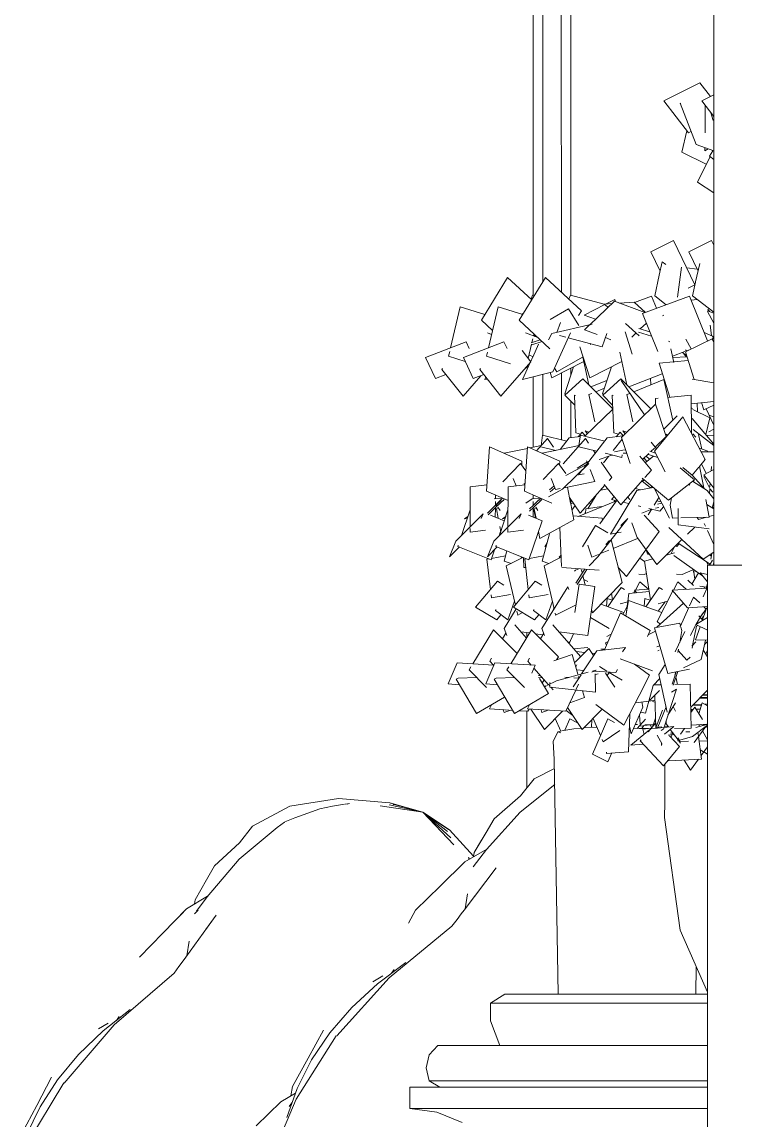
# Model space of a CAD drawing. Header units: inches. Extents: x 99 to 15695, y -7208 to 2559.
# Drawn here: x 14467.09 to 14481.29, y -3668.47 to -3646.61 of the extents above; entities that cross this region are included whole.
import ezdxf

# ---------------------------------------------------------------- set-up
doc = ezdxf.new("R2010")
doc.units = ezdxf.units.IN
doc.header["$LTSCALE"] = 96
doc.header["$MEASUREMENT"] = 0
doc.layers.add('Common', color=4, linetype='Continuous', lineweight=5)

msp = doc.modelspace()

# ---------------------------------------------------------------- linework, layer by layer
at = {"layer": 'Common'}
for p, q in [((14480.864, -3657.426), (14480.864, -3603.153)), ((14477.268, -3635.061), (14477.268, -3652.053)), ((14478.018, -3652.052), (14478.018, -3635.061)), ((14477.46, -3640.236), (14477.457, -3651.782)), ((14477.829, -3651.99), (14477.827, -3640.236)), ((14479.87, -3648.182), (14480.584, -3647.82)), ((14480.584, -3647.82), (14480.796, -3648.095)), ((14480.624, -3648.182), (14480.864, -3648.06)), ((14480.361, -3648.818), (14479.87, -3648.182)), ((14480.192, -3648.229), (14480.51, -3649.049)), ((14480.207, -3648.234), (14480.192, -3648.229)), ((14480.864, -3648.492), (14480.624, -3648.182)), ((14480.69, -3648.819), (14480.695, -3648.274)), ((14480.805, -3648.416), (14480.855, -3648.568)), ((14480.33, -3648.777), (14480.226, -3649.204)), ((14480.41, -3648.793), (14480.361, -3648.818)), ((14480.226, -3649.204), (14480.714, -3649.444)), ((14480.51, -3649.049), (14480.864, -3649.172)), ((14480.687, -3649.174), (14480.687, -3649.111)), ((14480.755, -3649.134), (14480.687, -3649.174)), ((14480.845, -3649.174), (14480.781, -3649.282)), ((14480.79, -3649.289), (14480.54, -3649.8)), ((14480.781, -3649.282), (14480.864, -3649.346)), ((14480.54, -3649.8), (14480.864, -3650.014)), ((14479.61, -3651.183), (14480.064, -3650.959)), ((14480.064, -3650.959), (14480.49, -3651.844)), ((14480.364, -3651.183), (14480.819, -3650.959)), ((14480.819, -3650.959), (14480.864, -3651.053)), ((14479.796, -3651.571), (14479.61, -3651.183)), ((14480.55, -3651.571), (14480.364, -3651.183)), ((14479.837, -3651.384), (14479.778, -3651.652)), ((14479.906, -3651.436), (14479.837, -3651.384)), ((14480.583, -3651.421), (14480.503, -3651.784)), ((14479.778, -3651.652), (14479.687, -3652.063)), ((14480.142, -3652.086), (14480.22, -3651.489)), ((14480.326, -3651.503), (14480.53, -3651.528)), ((14476.236, -3652.548), (14476.757, -3651.694)), ((14476.757, -3651.694), (14477.238, -3652.142)), ((14476.99, -3652.548), (14477.511, -3651.694)), ((14477.511, -3651.694), (14478.23, -3652.363)), ((14480.49, -3651.844), (14480.354, -3651.91)), ((14480.501, -3651.793), (14480.441, -3652.063)), ((14477.225, -3652.131), (14477.255, -3652.05)), ((14477.255, -3652.05), (14477.289, -3652.059)), ((14477.98, -3652.131), (14478.01, -3652.05)), ((14478.01, -3652.05), (14478.684, -3652.228)), ((14479.287, -3652.192), (14479.625, -3652.066)), ((14479.445, -3652.413), (14480.38, -3652.066)), ((14479.625, -3652.066), (14479.723, -3652.31)), ((14479.687, -3652.063), (14479.917, -3652.238)), ((14480.38, -3652.066), (14480.74, -3652.961)), ((14480.441, -3652.063), (14480.864, -3652.384)), ((14475.622, -3653.1), (14475.815, -3652.278)), ((14475.815, -3652.278), (14476.305, -3652.434)), ((14476.377, -3653.1), (14476.569, -3652.278)), ((14476.569, -3652.278), (14477.06, -3652.434)), ((14478.694, -3652.237), (14478.28, -3652.447)), ((14478.395, -3652.637), (14478.886, -3652.168)), ((14478.681, -3652.225), (14478.838, -3652.214)), ((14478.746, -3652.284), (14478.681, -3652.225)), ((14478.895, -3652.135), (14478.724, -3652.222)), ((14478.886, -3652.168), (14479.491, -3652.396)), ((14478.908, -3652.177), (14478.895, -3652.135)), ((14478.983, -3652.205), (14479.28, -3652.185)), ((14479.28, -3652.185), (14479.505, -3652.391)), ((14480.414, -3652.151), (14480.533, -3652.133)), ((14477.08, -3652.4), (14477.036, -3652.426)), ((14477.973, -3652.321), (14477.604, -3652.533)), ((14478.179, -3652.651), (14477.973, -3652.321)), ((14478.23, -3652.363), (14478.173, -3652.455)), ((14478.28, -3652.447), (14478.511, -3652.527)), ((14479.75, -3653.171), (14479.445, -3652.413)), ((14479.871, -3652.447), (14479.841, -3652.459)), ((14480.864, -3652.407), (14480.737, -3652.362)), ((14480.742, -3652.371), (14480.864, -3652.607)), ((14480.78, -3652.377), (14480.747, -3652.328)), ((14476.458, -3652.754), (14476.236, -3652.548)), ((14477.6, -3653.115), (14476.99, -3652.548)), ((14477.639, -3652.815), (14478.445, -3652.626)), ((14477.738, -3652.792), (14477.81, -3652.596)), ((14478.29, -3652.738), (14478.39, -3652.642)), ((14478.543, -3652.833), (14478.29, -3652.738)), ((14479.377, -3652.86), (14479.104, -3652.61)), ((14479.591, -3652.777), (14479.374, -3652.713)), ((14479.522, -3652.606), (14479.401, -3652.721)), ((14480.821, -3652.855), (14480.792, -3652.648)), ((14476.44, -3652.831), (14476.361, -3652.801)), ((14477.363, -3652.894), (14477.115, -3652.801)), ((14477.406, -3652.935), (14477.231, -3652.998)), ((14477.242, -3653.041), (14477.445, -3652.971)), ((14477.262, -3652.917), (14477.244, -3652.993)), ((14477.284, -3652.821), (14477.275, -3652.861)), ((14477.281, -3652.836), (14477.303, -3652.872)), ((14477.574, -3652.935), (14477.639, -3652.815)), ((14477.662, -3653.572), (14478.009, -3652.802)), ((14477.915, -3652.883), (14477.794, -3652.851)), ((14478.64, -3653.075), (14477.967, -3652.897)), ((14478.735, -3652.815), (14478.64, -3653.075)), ((14478.813, -3652.935), (14478.706, -3652.894)), ((14479.241, -3653.223), (14479.1, -3652.78)), ((14479.315, -3652.803), (14479.23, -3652.884)), ((14479.626, -3652.863), (14479.367, -3652.784)), ((14479.988, -3652.979), (14479.963, -3652.968)), ((14480.3, -3653.176), (14480.843, -3652.911)), ((14480.416, -3653.119), (14480.308, -3652.926)), ((14480.674, -3652.795), (14480.839, -3652.862)), ((14480.864, -3652.887), (14480.829, -3652.927)), ((14480.829, -3652.927), (14480.864, -3652.978)), ((14480.839, -3652.862), (14480.856, -3652.897)), ((14475.123, -3653.292), (14475.931, -3652.981)), ((14475.584, -3653.263), (14475.605, -3653.173)), ((14475.877, -3653.292), (14476.686, -3652.981)), ((14475.931, -3652.981), (14475.992, -3653.111)), ((14476.339, -3653.263), (14476.357, -3653.186)), ((14476.686, -3652.981), (14476.747, -3653.111)), ((14477.22, -3653.373), (14477.046, -3653.152)), ((14477.237, -3653.022), (14477.17, -3653.309)), ((14477.376, -3653.023), (14477.26, -3653.28)), ((14478.198, -3653.078), (14478.394, -3653.696)), ((14478.416, -3653.033), (14478.403, -3653.012)), ((14478.994, -3653.186), (14479.131, -3653.835)), ((14480.071, -3653.392), (14480.012, -3653.115)), ((14480.285, -3653.172), (14480.043, -3653.262)), ((14480.242, -3653.188), (14480.271, -3653.207)), ((14480.33, -3653.162), (14480.3, -3653.136)), ((14480.475, -3653.725), (14480.3, -3653.176)), ((14480.38, -3653.137), (14480.325, -3653.157)), ((14475.32, -3653.711), (14475.123, -3653.292)), ((14475.913, -3653.367), (14475.584, -3653.263)), ((14476.074, -3653.711), (14475.877, -3653.292)), ((14476.819, -3653.416), (14476.339, -3653.263)), ((14476.626, -3654.063), (14477.22, -3653.373)), ((14477.216, -3653.377), (14477.057, -3653.731)), ((14477.185, -3653.244), (14477.263, -3653.273)), ((14477.255, -3653.291), (14477.219, -3653.372)), ((14477.64, -3653.696), (14478.279, -3653.372)), ((14477.742, -3653.578), (14478.262, -3653.279)), ((14478.259, -3653.28), (14478.377, -3653.835)), ((14478.394, -3653.696), (14479.033, -3653.372)), ((14480.065, -3653.378), (14479.774, -3653.406)), ((14479.774, -3653.406), (14479.986, -3654.081)), ((14480.049, -3653.289), (14480.332, -3653.278)), ((14480.355, -3653.349), (14480.068, -3653.378)), ((14480.263, -3653.202), (14480.316, -3653.278)), ((14480.324, -3653.251), (14480.271, -3653.207)), ((14475.465, -3653.508), (14475.448, -3653.528)), ((14475.448, -3653.528), (14475.872, -3654.063)), ((14476.22, -3653.508), (14476.203, -3653.528)), ((14476.203, -3653.528), (14476.626, -3654.063)), ((14477.057, -3653.731), (14477.662, -3653.572)), ((14477.131, -3653.477), (14477.122, -3653.512)), ((14477.126, -3653.498), (14477.175, -3653.47)), ((14477.457, -3654.835), (14477.457, -3653.626)), ((14477.605, -3653.587), (14477.64, -3653.696)), ((14477.694, -3653.501), (14477.742, -3653.578)), ((14477.83, -3653.6), (14477.83, -3654.929)), ((14478.071, -3653.478), (14477.896, -3654.014)), ((14478.018, -3653.504), (14478.018, -3653.639)), ((14478.825, -3653.478), (14478.651, -3654.014)), ((14479.171, -3653.875), (14479.839, -3653.612)), ((14475.53, -3653.631), (14475.32, -3653.711)), ((14475.872, -3654.063), (14476.224, -3653.654)), ((14476.284, -3653.631), (14476.074, -3653.711)), ((14476.324, -3653.682), (14476.302, -3653.731)), ((14476.302, -3653.731), (14476.353, -3653.718)), ((14477.268, -3653.676), (14477.268, -3655.075)), ((14477.898, -3654.039), (14478.256, -3653.715)), ((14478.256, -3653.715), (14478.853, -3654.311)), ((14478.417, -3653.875), (14478.737, -3653.749)), ((14478.653, -3654.039), (14479.011, -3653.715)), ((14479.011, -3653.715), (14479.61, -3654.313)), ((14479.486, -3654.434), (14479.02, -3653.75)), ((14479.269, -3653.973), (14479.869, -3653.727)), ((14479.608, -3653.834), (14479.605, -3653.704)), ((14479.869, -3653.727), (14480.047, -3654.54)), ((14480.864, -3653.797), (14480.434, -3653.718)), ((14477.896, -3654.014), (14477.918, -3654.021)), ((14478.096, -3654.236), (14477.898, -3654.039)), ((14478.109, -3654.046), (14478.089, -3654.04)), ((14478.089, -3654.04), (14478.117, -3654.791)), ((14478.376, -3654.029), (14478.439, -3654.004)), ((14478.494, -3654.568), (14478.376, -3654.029)), ((14478.515, -3653.973), (14478.687, -3653.902)), ((14478.651, -3654.014), (14478.672, -3654.021)), ((14478.85, -3654.236), (14478.653, -3654.039)), ((14478.843, -3654.04), (14478.871, -3654.791)), ((14478.863, -3654.046), (14478.843, -3654.04)), ((14479.131, -3654.029), (14479.193, -3654.004)), ((14479.249, -3654.568), (14479.131, -3654.029)), ((14479.947, -3654.084), (14480.411, -3654.043)), ((14480.411, -3654.043), (14480.418, -3654.788)), ((14478.018, -3654.159), (14478.018, -3654.888)), ((14479.027, -3654.88), (14479.705, -3654.221)), ((14479.703, -3654.106), (14479.755, -3654.101)), ((14479.704, -3654.222), (14479.703, -3654.106)), ((14479.705, -3654.221), (14479.919, -3654.862)), ((14480.413, -3654.21), (14480.864, -3654.165)), ((14480.533, -3654.198), (14480.537, -3654.37)), ((14480.668, -3654.335), (14480.622, -3654.189)), ((14480.864, -3654.239), (14480.668, -3654.335)), ((14478.297, -3654.857), (14478.853, -3654.316)), ((14479.683, -3655.154), (14480.251, -3654.468)), ((14479.87, -3654.714), (14480.137, -3654.451)), ((14480.251, -3654.468), (14480.695, -3655.32)), ((14480.414, -3654.295), (14480.441, -3654.306)), ((14480.434, -3654.502), (14480.864, -3655.015)), ((14480.788, -3654.491), (14480.448, -3654.327)), ((14480.704, -3654.824), (14480.788, -3654.491)), ((14480.71, -3654.315), (14480.864, -3654.636)), ((14480.768, -3654.435), (14480.864, -3654.473)), ((14480.864, -3654.72), (14480.765, -3654.769)), ((14477.555, -3654.905), (14477.337, -3655.148)), ((14477.425, -3655.05), (14477.453, -3654.834)), ((14477.453, -3654.834), (14477.937, -3654.955)), ((14477.671, -3655.078), (14477.555, -3654.905)), ((14477.808, -3655.12), (14477.987, -3654.892)), ((14478.309, -3654.905), (14477.862, -3655.406)), ((14477.987, -3654.892), (14478.203, -3654.864)), ((14478.117, -3654.791), (14478.21, -3654.817)), ((14478.244, -3654.778), (14478.163, -3654.87)), ((14478.193, -3654.947), (14478.207, -3654.834)), ((14478.207, -3654.834), (14478.692, -3654.955)), ((14478.304, -3654.85), (14478.244, -3654.778)), ((14478.282, -3655.479), (14478.742, -3654.892)), ((14478.377, -3654.778), (14478.301, -3654.747)), ((14478.301, -3654.747), (14478.347, -3654.808)), ((14478.369, -3654.993), (14478.309, -3654.905)), ((14478.742, -3654.892), (14479.056, -3654.852)), ((14479.038, -3654.913), (14478.86, -3655.142)), ((14478.871, -3654.791), (14478.964, -3654.817)), ((14478.999, -3654.778), (14478.917, -3654.87)), ((14479.058, -3654.85), (14478.999, -3654.778)), ((14479.201, -3655.402), (14479.027, -3654.88)), ((14479.132, -3654.778), (14479.055, -3654.747)), ((14479.055, -3654.747), (14479.102, -3654.808)), ((14479.919, -3654.862), (14479.697, -3655.077)), ((14479.914, -3654.817), (14479.941, -3654.843)), ((14480.449, -3654.808), (14480.507, -3654.875)), ((14480.453, -3654.724), (14480.864, -3655.042)), ((14480.627, -3655.112), (14480.559, -3654.821)), ((14480.711, -3654.833), (14480.864, -3654.845)), ((14476.339, -3655.948), (14476.399, -3655.066)), ((14476.399, -3655.066), (14477.045, -3655.355)), ((14476.692, -3655.197), (14477.152, -3655.1)), ((14477.093, -3655.948), (14477.154, -3655.066)), ((14477.154, -3655.066), (14477.799, -3655.355)), ((14477.205, -3655.089), (14477.426, -3655.042)), ((14477.716, -3655.14), (14477.423, -3655.066)), ((14477.446, -3655.197), (14478.181, -3655.042)), ((14478.535, -3655.156), (14478.178, -3655.066)), ((14478.18, -3655.05), (14478.192, -3654.956)), ((14478.505, -3655.195), (14478.467, -3655.139)), ((14479.054, -3655.133), (14478.886, -3655.166)), ((14479.111, -3655.13), (14479.054, -3655.133)), ((14479.704, -3655.195), (14479.589, -3655.157)), ((14479.681, -3655.093), (14479.609, -3655.163)), ((14479.721, -3655.108), (14479.618, -3654.974)), ((14479.899, -3655.568), (14479.683, -3655.154)), ((14480.747, -3655.156), (14480.577, -3655.094)), ((14477.045, -3655.355), (14477.039, -3655.433)), ((14477.799, -3655.355), (14477.794, -3655.433)), ((14478.349, -3655.369), (14478.142, -3655.493)), ((14478.331, -3655.345), (14478.343, -3655.373)), ((14478.379, -3655.355), (14478.349, -3655.369)), ((14478.584, -3655.321), (14478.816, -3655.244)), ((14478.833, -3655.681), (14478.624, -3655.371)), ((14478.767, -3655.26), (14478.668, -3655.388)), ((14479.036, -3655.281), (14478.698, -3655.197)), ((14478.816, -3655.244), (14478.856, -3655.236)), ((14479.043, -3655.225), (14479.036, -3655.281)), ((14479.132, -3655.194), (14479.06, -3655.197)), ((14479.621, -3655.531), (14479.389, -3655.251)), ((14479.571, -3655.2), (14479.447, -3655.321)), ((14479.477, -3655.292), (14479.53, -3655.361)), ((14479.666, -3655.253), (14479.503, -3655.382)), ((14479.516, -3655.253), (14479.585, -3655.317)), ((14479.55, -3655.221), (14479.584, -3655.226)), ((14479.75, -3655.281), (14479.584, -3655.226)), ((14480.695, -3655.32), (14480.581, -3655.459)), ((14480.617, -3655.171), (14480.864, -3655.168)), ((14477.015, -3655.399), (14476.665, -3655.768)), ((14477.121, -3655.546), (14477.015, -3655.399)), ((14477.769, -3655.399), (14477.467, -3655.719)), ((14477.916, -3655.602), (14477.769, -3655.399)), ((14477.854, -3655.913), (14478.375, -3655.397)), ((14478.327, -3655.422), (14477.918, -3655.638)), ((14478.17, -3655.623), (14478.25, -3655.52)), ((14478.401, -3655.519), (14478.497, -3655.756)), ((14479.49, -3655.68), (14479.621, -3655.531)), ((14480.478, -3655.725), (14480.193, -3655.487)), ((14480.432, -3655.631), (14480.247, -3655.481)), ((14480.568, -3655.474), (14480.435, -3655.634)), ((14480.663, -3655.888), (14480.579, -3655.452)), ((14480.621, -3655.41), (14480.715, -3655.597)), ((14480.663, -3655.623), (14480.864, -3655.522)), ((14480.811, -3655.549), (14480.817, -3655.461)), ((14476.929, -3655.844), (14476.871, -3655.7)), ((14477.103, -3655.799), (14477.081, -3655.812)), ((14477.715, -3655.921), (14477.626, -3655.7)), ((14478.497, -3655.756), (14477.882, -3655.885)), ((14478.28, -3655.609), (14478.17, -3655.623)), ((14478.784, -3655.736), (14478.833, -3655.681)), ((14479.013, -3656.22), (14479.45, -3655.725)), ((14479.432, -3655.745), (14479.607, -3655.886)), ((14479.441, -3655.694), (14479.962, -3656.13)), ((14479.458, -3655.747), (14479.475, -3655.722)), ((14479.962, -3656.13), (14480.478, -3655.725)), ((14480.384, -3655.829), (14480.368, -3655.811)), ((14480.678, -3655.905), (14480.432, -3655.631)), ((14480.441, -3655.754), (14480.731, -3655.938)), ((14480.45, -3655.746), (14480.478, -3655.778)), ((14480.864, -3655.889), (14480.663, -3655.623)), ((14480.792, -3655.913), (14480.668, -3655.658)), ((14480.788, -3655.863), (14480.793, -3655.795)), ((14476.011, -3656.665), (14476.013, -3655.864)), ((14476.013, -3655.864), (14476.347, -3655.823)), ((14476.767, -3656.14), (14476.339, -3655.948)), ((14476.515, -3656.027), (14476.515, -3656.105)), ((14476.766, -3656.665), (14476.768, -3655.864)), ((14476.768, -3655.864), (14477.102, -3655.823)), ((14477.64, -3656.193), (14477.093, -3655.948)), ((14477.27, -3656.027), (14477.27, -3656.105)), ((14477.574, -3656.061), (14477.854, -3655.913)), ((14477.684, -3655.845), (14477.59, -3655.926)), ((14477.609, -3655.965), (14477.701, -3655.887)), ((14477.807, -3655.901), (14477.715, -3655.921)), ((14478.014, -3656.19), (14477.954, -3655.874)), ((14478.203, -3656.386), (14478.695, -3655.835)), ((14478.358, -3656.3), (14478.521, -3656.03)), ((14478.609, -3655.931), (14478.752, -3655.904)), ((14478.621, -3655.917), (14478.648, -3655.924)), ((14478.681, -3655.818), (14479.013, -3656.22)), ((14478.808, -3656.806), (14479.332, -3655.937)), ((14479.297, -3655.898), (14479.403, -3655.924)), ((14479.332, -3655.937), (14479.658, -3655.876)), ((14479.624, -3655.848), (14479.616, -3655.884)), ((14479.98, -3656.491), (14479.683, -3655.906)), ((14480.141, -3655.989), (14480.127, -3656.006)), ((14480.731, -3655.938), (14480.864, -3656.101)), ((14480.778, -3655.995), (14480.784, -3655.911)), ((14480.848, -3655.972), (14480.792, -3655.913)), ((14476.51, -3656.237), (14476.356, -3656.391)), ((14476.651, -3656.1), (14476.493, -3656.106)), ((14476.659, -3656.092), (14476.51, -3656.237)), ((14476.63, -3656.133), (14476.515, -3656.245)), ((14476.515, -3656.159), (14476.515, -3656.232)), ((14476.527, -3656.269), (14476.688, -3656.116)), ((14476.654, -3656.148), (14476.674, -3656.138)), ((14477.248, -3656.106), (14477.124, -3656.188)), ((14477.265, -3656.237), (14477.196, -3656.305)), ((14477.429, -3656.099), (14477.248, -3656.106)), ((14477.265, -3656.237), (14477.381, -3656.123)), ((14477.269, -3656.159), (14477.269, -3656.232)), ((14477.282, -3656.269), (14477.442, -3656.116)), ((14477.384, -3656.133), (14477.409, -3656.11)), ((14477.992, -3656.074), (14478.203, -3656.386)), ((14478.017, -3656.204), (14478.066, -3656.184)), ((14478.076, -3656.52), (14478.017, -3656.205)), ((14478.018, -3656.204), (14478.018, -3656.113)), ((14478.103, -3656.239), (14478.04, -3656.327)), ((14478.166, -3656.453), (14478.925, -3656.141)), ((14478.418, -3656.2), (14478.378, -3656.191)), ((14478.458, -3656.135), (14478.442, -3656.118)), ((14478.928, -3656.142), (14478.595, -3656.602)), ((14478.953, -3656.148), (14478.827, -3656.117)), ((14478.834, -3656.109), (14478.88, -3656.059)), ((14478.883, -3656.158), (14478.899, -3656.135)), ((14479.173, -3656.2), (14479.055, -3656.172)), ((14479.194, -3656.115), (14479.149, -3656.066)), ((14479.409, -3656.257), (14479.356, -3656.245)), ((14479.769, -3656.074), (14479.676, -3656.227)), ((14479.725, -3656.146), (14479.814, -3656.164)), ((14479.744, -3656.209), (14479.828, -3656.192)), ((14480.022, -3656.083), (14479.995, -3656.23)), ((14479.995, -3656.23), (14480.044, -3656.486)), ((14480.775, -3656.47), (14480.707, -3656.115)), ((14480.864, -3656.303), (14480.726, -3656.215)), ((14480.864, -3656.154), (14480.837, -3656.269)), ((14475.73, -3656.948), (14476.273, -3656.402)), ((14476.012, -3656.325), (14475.842, -3656.835)), ((14475.968, -3656.457), (14475.903, -3656.5)), ((14476.273, -3656.402), (14476.234, -3656.498)), ((14476.371, -3656.42), (14476.527, -3656.269)), ((14476.687, -3656.54), (14476.418, -3656.43)), ((14476.484, -3656.948), (14477.028, -3656.402)), ((14476.515, -3656.281), (14476.514, -3656.469)), ((14476.514, -3656.319), (14476.571, -3656.282)), ((14476.536, -3656.305), (14476.571, -3656.492)), ((14476.564, -3656.271), (14476.608, -3656.333)), ((14476.766, -3656.326), (14476.596, -3656.835)), ((14476.723, -3656.457), (14476.657, -3656.5)), ((14477.028, -3656.402), (14476.989, -3656.498)), ((14477.444, -3656.541), (14477.173, -3656.43)), ((14477.197, -3656.35), (14477.282, -3656.269)), ((14477.269, -3656.281), (14477.269, -3656.469)), ((14477.269, -3656.319), (14477.326, -3656.282)), ((14477.316, -3656.488), (14477.282, -3656.311)), ((14477.29, -3656.305), (14477.325, -3656.492)), ((14477.318, -3656.271), (14477.363, -3656.333)), ((14478.062, -3656.445), (14478.643, -3656.49)), ((14478.299, -3656.398), (14478.312, -3656.378)), ((14478.31, -3656.394), (14478.319, -3656.306)), ((14478.319, -3656.306), (14478.637, -3656.259)), ((14479.433, -3656.389), (14479.632, -3656.311)), ((14479.779, -3656.751), (14479.48, -3656.426)), ((14479.624, -3656.314), (14479.558, -3656.423)), ((14479.787, -3656.348), (14479.572, -3656.296)), ((14479.771, -3656.277), (14479.704, -3656.29)), ((14479.864, -3656.262), (14479.787, -3656.348)), ((14480.154, -3656.297), (14480.156, -3656.62)), ((14480.21, -3656.482), (14480.775, -3656.47)), ((14480.56, -3656.516), (14480.721, -3656.471)), ((14480.864, -3656.43), (14480.772, -3656.456)), ((14480.837, -3656.269), (14480.864, -3656.282)), ((14475.903, -3656.5), (14475.954, -3656.498)), ((14476.601, -3656.652), (14476.621, -3656.76)), ((14476.657, -3656.5), (14476.709, -3656.498)), ((14477.184, -3657.321), (14477.444, -3656.541)), ((14477.402, -3656.896), (14478.076, -3656.52)), ((14477.834, -3657.449), (14477.8, -3656.674)), ((14478.506, -3656.634), (14478.252, -3657.058)), ((14478.756, -3656.782), (14478.506, -3656.634)), ((14478.556, -3657.26), (14479.153, -3656.494)), ((14478.643, -3656.49), (14478.645, -3656.533)), ((14479.153, -3656.494), (14479.015, -3656.637)), ((14479.233, -3656.58), (14479.346, -3656.892)), ((14479.968, -3656.675), (14480.654, -3657.306)), ((14480.044, -3656.486), (14480.155, -3656.483)), ((14480.156, -3656.62), (14480.769, -3656.704)), ((14480.342, -3656.807), (14480.486, -3656.665)), ((14480.56, -3656.516), (14480.53, -3656.475)), ((14480.673, -3656.595), (14480.698, -3656.649)), ((14476.011, -3656.765), (14476.011, -3656.694)), ((14476.319, -3656.727), (14476.011, -3656.765)), ((14476.589, -3656.842), (14476.62, -3656.751)), ((14476.766, -3656.765), (14476.766, -3656.694)), ((14477.073, -3656.727), (14476.766, -3656.765)), ((14477.374, -3656.751), (14477.402, -3656.896)), ((14477.444, -3657.348), (14477.594, -3656.799)), ((14478.908, -3656.787), (14478.808, -3656.806)), ((14479.346, -3656.892), (14478.863, -3657.09)), ((14479.022, -3656.766), (14478.927, -3656.784)), ((14479.342, -3656.883), (14479.728, -3657.411)), ((14479.527, -3657.1), (14479.779, -3656.751)), ((14480.736, -3656.733), (14480.864, -3657.013)), ((14475.602, -3657.258), (14475.73, -3656.948)), ((14475.798, -3657.061), (14475.602, -3657.258)), ((14475.777, -3657.028), (14475.77, -3657.05)), ((14475.77, -3657.05), (14476.43, -3657.321)), ((14476.357, -3657.258), (14476.484, -3656.948)), ((14476.553, -3657.061), (14476.357, -3657.258)), ((14476.43, -3657.321), (14476.498, -3657.116)), ((14476.532, -3657.028), (14476.525, -3657.05)), ((14476.525, -3657.05), (14477.184, -3657.321)), ((14477.545, -3656.979), (14477.498, -3657.058)), ((14478.439, -3657.264), (14478.354, -3657.027)), ((14478.774, -3657.126), (14478.606, -3657.195)), ((14478.787, -3656.934), (14478.712, -3657.01)), ((14479.041, -3657.769), (14478.82, -3656.922)), ((14479.129, -3657.651), (14479.514, -3657.118)), ((14479.517, -3657.123), (14479.553, -3657.211)), ((14479.728, -3657.411), (14480.231, -3656.916)), ((14480.014, -3657.193), (14480.075, -3657.07)), ((14480.128, -3657.056), (14480.111, -3657.034)), ((14480.173, -3656.999), (14480.128, -3657.056)), ((14480.158, -3656.988), (14480.793, -3657.405)), ((14476.345, -3657.308), (14476.382, -3657.301)), ((14476.416, -3657.911), (14476.345, -3657.308)), ((14476.44, -3657.291), (14476.719, -3657.241)), ((14476.69, -3657.348), (14476.746, -3657.141)), ((14476.73, -3657.436), (14477.062, -3657.271)), ((14477.045, -3657.279), (14477.028, -3657.262)), ((14477.08, -3657.469), (14477.072, -3657.284)), ((14477.099, -3657.308), (14477.136, -3657.301)), ((14477.171, -3657.911), (14477.099, -3657.308)), ((14477.194, -3657.291), (14477.473, -3657.241)), ((14477.485, -3657.436), (14477.811, -3657.274)), ((14477.782, -3657.262), (14477.824, -3657.225)), ((14477.8, -3657.279), (14477.782, -3657.262)), ((14478.38, -3657.44), (14478.556, -3657.26)), ((14478.571, -3657.21), (14478.439, -3657.264)), ((14479.485, -3657.353), (14479.392, -3657.287)), ((14479.484, -3657.346), (14479.648, -3657.301)), ((14479.553, -3657.211), (14479.573, -3657.199)), ((14479.916, -3657.227), (14480.081, -3657.181)), ((14480.642, -3657.638), (14480.066, -3657.23)), ((14480.654, -3657.306), (14480.864, -3657.165)), ((14480.804, -3657.238), (14480.788, -3657.217)), ((14480.793, -3657.405), (14480.836, -3657.326)), ((14480.807, -3657.308), (14480.824, -3657.192)), ((14476.827, -3657.388), (14476.69, -3657.348)), ((14476.914, -3658.218), (14476.73, -3657.436)), ((14477.119, -3657.472), (14477.08, -3657.469)), ((14477.581, -3657.388), (14477.444, -3657.348)), ((14477.686, -3658.292), (14477.485, -3657.436)), ((14478.579, -3657.526), (14477.836, -3657.469)), ((14478.109, -3657.525), (14478.093, -3657.544)), ((14478.176, -3657.495), (14478.109, -3657.525)), ((14478.231, -3657.516), (14478.246, -3657.578)), ((14478.294, -3657.504), (14478.24, -3657.587)), ((14478.339, -3657.508), (14478.267, -3657.616)), ((14478.963, -3657.471), (14479.129, -3657.651)), ((14479.604, -3658.116), (14479.484, -3657.346)), ((14480.446, -3657.518), (14480.235, -3657.609)), ((14480.456, -3657.514), (14480.463, -3657.563)), ((14480.459, -3657.568), (14480.506, -3657.541)), ((14480.728, -3657.362), (14480.754, -3657.426)), ((14480.739, -3702.058), (14480.739, -3657.426)), ((14481.739, -3657.426), (14480.739, -3657.426)), ((14480.769, -3657.416), (14480.782, -3657.398)), ((14480.864, -3657.381), (14480.85, -3657.426)), ((14476.122, -3658.263), (14476.555, -3657.745)), ((14476.555, -3657.745), (14476.685, -3657.823)), ((14476.877, -3658.263), (14477.31, -3657.745)), ((14477.31, -3657.745), (14477.439, -3657.823)), ((14478.24, -3657.587), (14478.117, -3657.785)), ((14478.142, -3657.81), (14478.267, -3657.616)), ((14478.258, -3657.63), (14478.303, -3657.821)), ((14478.289, -3657.714), (14478.354, -3657.752)), ((14478.446, -3658.371), (14479.041, -3657.769)), ((14479.305, -3657.919), (14479.39, -3657.754)), ((14479.48, -3657.609), (14479.37, -3657.603)), ((14479.39, -3657.754), (14479.562, -3657.905)), ((14479.522, -3657.591), (14479.48, -3657.609)), ((14480.06, -3657.919), (14480.145, -3657.754)), ((14480.235, -3657.609), (14480.124, -3657.603)), ((14480.145, -3657.754), (14480.316, -3657.905)), ((14480.457, -3657.831), (14480.349, -3657.726)), ((14480.427, -3657.802), (14480.559, -3657.579)), ((14480.464, -3657.565), (14480.485, -3657.704)), ((14480.739, -3657.607), (14480.592, -3657.578)), ((14480.592, -3657.578), (14480.739, -3657.755)), ((14477.158, -3657.927), (14477.17, -3657.907)), ((14477.443, -3658.683), (14477.957, -3657.854)), ((14477.957, -3657.854), (14477.978, -3657.91)), ((14478.1, -3658.367), (14478.182, -3657.805)), ((14478.496, -3657.847), (14478.182, -3657.805)), ((14478.354, -3658.828), (14478.496, -3657.847)), ((14478.756, -3658.253), (14479.019, -3657.869)), ((14478.85, -3658.116), (14478.829, -3657.983)), ((14479.019, -3657.869), (14479.086, -3657.91)), ((14479.12, -3658.401), (14479.175, -3657.987)), ((14479.175, -3657.987), (14479.578, -3657.95)), ((14479.275, -3657.978), (14479.297, -3657.935)), ((14479.284, -3657.92), (14479.571, -3657.905)), ((14479.329, -3657.973), (14479.284, -3657.92)), ((14479.511, -3658.253), (14479.774, -3657.869)), ((14479.735, -3658.549), (14480.051, -3657.935)), ((14479.774, -3657.869), (14479.84, -3657.91)), ((14480.038, -3657.92), (14480.727, -3657.883)), ((14480.341, -3658.271), (14480.038, -3657.92)), ((14480.584, -3657.843), (14480.717, -3657.861)), ((14480.739, -3657.854), (14480.655, -3658.054)), ((14480.674, -3657.855), (14480.678, -3657.886)), ((14480.739, -3657.789), (14480.71, -3657.884)), ((14476.436, -3658.077), (14476.428, -3658.015)), ((14476.814, -3658.009), (14476.436, -3658.077)), ((14476.766, -3658.516), (14476.896, -3658.143)), ((14477.19, -3658.077), (14477.183, -3658.015)), ((14477.568, -3658.009), (14477.19, -3658.077)), ((14477.52, -3658.516), (14477.651, -3658.143)), ((14478.122, -3658.214), (14477.715, -3658.417)), ((14478.614, -3658.201), (14479.074, -3658.368)), ((14478.739, -3658.091), (14478.725, -3658.241)), ((14478.845, -3658.123), (14478.739, -3658.091)), ((14479.153, -3658.153), (14479.001, -3658.194)), ((14479.114, -3658.436), (14479.166, -3658.127)), ((14479.166, -3658.127), (14479.828, -3658.368)), ((14479.493, -3658.091), (14479.48, -3658.241)), ((14479.6, -3658.123), (14479.493, -3658.091)), ((14479.733, -3658.657), (14480.263, -3658.18)), ((14479.942, -3658.143), (14479.756, -3658.194)), ((14479.759, -3658.343), (14479.897, -3658.155)), ((14480.459, -3658.059), (14480.383, -3658.231)), ((14480.583, -3658.176), (14480.459, -3658.059)), ((14476.541, -3658.513), (14476.122, -3658.263)), ((14476.525, -3658.308), (14476.519, -3658.328)), ((14476.519, -3658.328), (14476.766, -3658.516)), ((14476.627, -3658.411), (14476.541, -3658.513)), ((14476.688, -3658.683), (14476.929, -3658.295)), ((14477.296, -3658.513), (14476.877, -3658.263)), ((14476.961, -3658.417), (14476.943, -3658.341)), ((14477.055, -3658.37), (14476.961, -3658.417)), ((14477.28, -3658.308), (14477.273, -3658.328)), ((14477.273, -3658.328), (14477.52, -3658.516)), ((14477.382, -3658.411), (14477.296, -3658.513)), ((14477.675, -3658.31), (14477.68, -3658.269)), ((14477.682, -3658.276), (14477.678, -3658.304)), ((14477.715, -3658.417), (14477.707, -3658.382)), ((14478.43, -3658.307), (14478.446, -3658.371)), ((14478.687, -3659.109), (14479.007, -3658.372)), ((14479.007, -3658.372), (14479.595, -3658.722)), ((14479.057, -3658.402), (14479.14, -3658.24)), ((14480.366, -3658.27), (14480.196, -3658.654)), ((14480.739, -3658.25), (14480.341, -3658.271)), ((14480.567, -3658.433), (14480.594, -3658.463)), ((14480.592, -3658.461), (14480.662, -3658.364)), ((14480.601, -3658.451), (14480.722, -3658.284)), ((14480.705, -3658.319), (14480.631, -3658.532)), ((14480.712, -3658.298), (14480.665, -3658.254)), ((14480.722, -3658.284), (14480.739, -3658.266)), ((14476.901, -3658.614), (14477.134, -3658.877)), ((14477.656, -3658.614), (14478.213, -3659.244)), ((14478.407, -3658.464), (14478.782, -3658.687)), ((14479.686, -3658.675), (14480.187, -3658.578)), ((14479.794, -3658.601), (14479.735, -3658.549)), ((14480.187, -3658.578), (14480.204, -3658.636)), ((14480.494, -3658.633), (14480.399, -3658.823)), ((14480.517, -3658.642), (14480.443, -3659.021)), ((14480.508, -3658.609), (14480.494, -3658.633)), ((14480.59, -3658.649), (14480.5, -3658.908)), ((14480.504, -3658.607), (14480.739, -3658.467)), ((14480.739, -3658.721), (14480.504, -3658.607)), ((14480.601, -3658.451), (14480.512, -3658.602)), ((14480.547, -3658.628), (14480.517, -3658.642)), ((14480.596, -3658.465), (14480.638, -3658.511)), ((14480.662, -3658.442), (14480.624, -3658.493)), ((14476.066, -3659.387), (14476.48, -3658.713)), ((14476.48, -3658.713), (14476.946, -3659.182)), ((14476.658, -3658.892), (14476.723, -3658.777)), ((14476.74, -3658.823), (14476.688, -3658.683)), ((14476.821, -3659.387), (14477.234, -3658.713)), ((14477.023, -3658.751), (14477.197, -3658.774)), ((14477.143, -3658.767), (14477.143, -3658.861)), ((14477.234, -3658.713), (14477.769, -3659.25)), ((14477.31, -3658.79), (14477.459, -3658.809)), ((14477.412, -3658.892), (14477.477, -3658.777)), ((14477.494, -3658.823), (14477.443, -3658.683)), ((14477.777, -3658.751), (14478.354, -3658.828)), ((14477.985, -3658.987), (14478.071, -3658.79)), ((14478.821, -3658.801), (14478.737, -3658.844)), ((14479.595, -3658.722), (14479.541, -3658.847)), ((14479.704, -3658.736), (14479.557, -3658.81)), ((14479.947, -3659.583), (14479.686, -3658.675)), ((14480.29, -3658.744), (14480.095, -3659.15)), ((14480.229, -3658.725), (14480.186, -3658.961)), ((14480.211, -3658.66), (14480.229, -3658.725)), ((14477.966, -3658.964), (14478.005, -3658.942)), ((14478.079, -3659.093), (14478.35, -3659.062)), ((14478.374, -3659.081), (14478.103, -3659.356)), ((14478.35, -3659.062), (14478.343, -3659.072)), ((14478.471, -3659.225), (14478.374, -3659.081)), ((14478.536, -3659.127), (14479.104, -3659.062)), ((14478.691, -3659.099), (14478.617, -3659.094)), ((14478.617, -3659.094), (14478.69, -3659.102)), ((14478.708, -3658.971), (14478.76, -3658.942)), ((14478.725, -3659.022), (14478.708, -3658.971)), ((14479.104, -3659.062), (14479.048, -3659.147)), ((14479.789, -3659.031), (14479.731, -3659.053)), ((14480.509, -3658.953), (14480.427, -3659.037)), ((14480.437, -3659.047), (14480.431, -3659.079)), ((14480.5, -3658.908), (14480.739, -3658.92)), ((14480.61, -3659.3), (14480.699, -3658.918)), ((14480.739, -3658.947), (14480.679, -3659.001)), ((14476.406, -3659.335), (14476.438, -3659.279)), ((14477.161, -3659.335), (14477.193, -3659.279)), ((14478.044, -3659.202), (14477.682, -3659.328)), ((14477.769, -3659.25), (14477.733, -3659.31)), ((14478.156, -3659.595), (14478.044, -3659.202)), ((14478.121, -3659.14), (14478.296, -3659.16)), ((14478.232, -3659.591), (14478.536, -3659.127)), ((14478.438, -3659.177), (14478.492, -3659.183)), ((14479.641, -3659.525), (14478.999, -3659.292)), ((14479.75, -3659.129), (14479.779, -3659.118)), ((14480.161, -3659.097), (14480.148, -3659.166)), ((14480.328, -3659.317), (14480.155, -3659.125)), ((14480.261, -3659.467), (14480.61, -3659.3)), ((14480.396, -3659.255), (14480.328, -3659.317)), ((14480.739, -3659.25), (14480.653, -3659.113)), ((14480.705, -3659.196), (14480.739, -3659.119)), ((14475.572, -3659.79), (14475.751, -3659.367)), ((14475.751, -3659.367), (14476.486, -3659.414)), ((14475.991, -3659.508), (14476.029, -3659.447)), ((14476.34, -3659.859), (14475.991, -3659.508)), ((14476.327, -3659.79), (14476.506, -3659.367)), ((14476.476, -3659.413), (14476.406, -3659.335)), ((14476.506, -3659.367), (14477.308, -3659.418)), ((14476.746, -3659.508), (14476.784, -3659.447)), ((14477.095, -3659.859), (14476.746, -3659.508)), ((14477.23, -3659.413), (14477.161, -3659.335)), ((14477.308, -3659.418), (14477.243, -3659.572)), ((14477.575, -3659.804), (14477.284, -3659.475)), ((14478.136, -3659.412), (14478.116, -3659.448)), ((14478.28, -3659.519), (14478.131, -3659.508)), ((14478.451, -3659.532), (14478.517, -3659.514)), ((14478.522, -3659.513), (14478.496, -3659.526)), ((14478.733, -3659.532), (14478.587, -3659.445)), ((14478.95, -3659.505), (14478.915, -3659.564)), ((14479.587, -3659.617), (14479.286, -3659.397)), ((14479.773, -3659.602), (14479.895, -3659.401)), ((14480.383, -3659.498), (14479.947, -3659.583)), ((14475.775, -3659.673), (14475.736, -3659.696)), ((14475.736, -3659.696), (14476.139, -3660.379)), ((14476.141, -3659.659), (14475.775, -3659.673)), ((14476.529, -3659.673), (14476.491, -3659.696)), ((14476.491, -3659.696), (14476.894, -3660.379)), ((14476.896, -3659.659), (14476.529, -3659.673)), ((14477.372, -3659.659), (14477.452, -3659.665)), ((14477.414, -3659.621), (14477.373, -3659.62)), ((14477.572, -3659.981), (14477.395, -3659.681)), ((14477.489, -3659.706), (14477.449, -3659.772)), ((14477.537, -3659.823), (14477.732, -3659.727)), ((14477.732, -3659.727), (14478.363, -3659.556)), ((14477.972, -3659.662), (14477.895, -3659.657)), ((14478.063, -3659.85), (14478.222, -3659.606)), ((14478.178, -3659.674), (14478.078, -3659.668)), ((14478.179, -3659.673), (14478.169, -3659.64)), ((14478.481, -3659.533), (14478.434, -3659.556)), ((14478.915, -3659.564), (14478.472, -3659.532)), ((14478.501, -3659.585), (14478.509, -3659.956)), ((14478.562, -3659.587), (14478.508, -3659.601)), ((14478.893, -3659.854), (14478.707, -3659.576)), ((14478.779, -3659.559), (14478.741, -3659.618)), ((14479.038, -3659.713), (14478.769, -3659.553)), ((14479.379, -3660.017), (14479.587, -3659.617)), ((14479.655, -3659.817), (14479.79, -3659.683)), ((14479.936, -3660.349), (14479.773, -3659.602)), ((14480.096, -3659.614), (14480.036, -3659.793)), ((14480.054, -3659.811), (14480.119, -3659.622)), ((14480.09, -3659.612), (14480.111, -3659.551)), ((14480.1, -3659.602), (14480.118, -3659.55)), ((14480.111, -3659.647), (14480.144, -3659.8)), ((14480.147, -3659.544), (14480.119, -3659.622)), ((14475.8, -3659.804), (14475.572, -3659.79)), ((14476.555, -3659.804), (14476.327, -3659.79)), ((14477.492, -3659.845), (14477.528, -3659.827)), ((14477.598, -3659.83), (14477.583, -3659.813)), ((14477.598, -3659.793), (14477.597, -3659.759)), ((14477.599, -3659.852), (14477.598, -3659.806)), ((14478.509, -3659.956), (14477.599, -3659.852)), ((14477.666, -3659.906), (14477.619, -3659.854)), ((14477.919, -3660.334), (14478.115, -3659.911)), ((14478.153, -3659.915), (14478.11, -3659.92)), ((14478.124, -3659.891), (14478.169, -3659.792)), ((14478.29, -3660.062), (14478.251, -3659.927)), ((14479.573, -3660.132), (14479.655, -3659.817)), ((14479.783, -3659.922), (14479.573, -3660.132)), ((14479.817, -3659.806), (14479.686, -3659.808)), ((14479.86, -3660.69), (14480.124, -3659.891)), ((14480.124, -3659.891), (14480.025, -3659.956)), ((14480.392, -3659.795), (14480.091, -3659.801)), ((14480.416, -3660.671), (14480.392, -3659.795)), ((14480.405, -3660.254), (14480.739, -3659.913)), ((14476.139, -3660.379), (14476.7, -3660.05)), ((14476.894, -3660.379), (14477.572, -3659.981)), ((14477.998, -3660.163), (14478.29, -3660.062)), ((14479.072, -3660.607), (14479.379, -3660.017)), ((14479.304, -3660.164), (14479.574, -3660.13)), ((14479.454, -3660.253), (14479.432, -3660.148)), ((14479.506, -3660.374), (14479.573, -3660.13)), ((14479.575, -3660.13), (14479.695, -3660.115)), ((14479.696, -3660.152), (14479.647, -3660.137)), ((14479.692, -3660.024), (14479.709, -3660.66)), ((14480.101, -3660.166), (14479.952, -3660.409)), ((14480.632, -3660.166), (14480.569, -3660.384)), ((14480.739, -3660.071), (14480.584, -3660.071)), ((14480.739, -3660.071), (14480.587, -3660.068)), ((14480.739, -3660.052), (14480.599, -3660.056)), ((14480.739, -3660.228), (14480.632, -3660.166)), ((14480.739, -3660.014), (14480.64, -3660.014)), ((14480.644, -3660.01), (14480.739, -3660.009)), ((14480.645, -3660.008), (14480.739, -3660.008)), ((14476.44, -3660.202), (14476.4, -3660.287)), ((14476.4, -3660.287), (14476.698, -3660.306)), ((14476.672, -3660.304), (14476.687, -3660.356)), ((14476.687, -3660.356), (14476.813, -3660.313)), ((14476.712, -3660.306), (14476.856, -3660.315)), ((14476.988, -3660.323), (14477.164, -3660.334)), ((14477.143, -3660.333), (14477.143, -3661.858)), ((14477.194, -3660.202), (14477.155, -3660.287)), ((14477.155, -3660.287), (14477.919, -3660.334)), ((14477.164, -3660.334), (14477.185, -3660.289)), ((14477.22, -3660.291), (14477.49, -3660.693)), ((14477.427, -3660.304), (14477.442, -3660.356)), ((14477.442, -3660.356), (14477.567, -3660.313)), ((14477.49, -3660.693), (14477.849, -3660.33)), ((14477.925, -3660.32), (14478.06, -3660.418)), ((14477.953, -3660.259), (14478.244, -3660.693)), ((14478.244, -3660.693), (14478.642, -3660.291)), ((14478.518, -3660.201), (14479.072, -3660.607)), ((14479.164, -3661.142), (14479.194, -3660.388)), ((14479.216, -3660.782), (14479.454, -3660.253)), ((14479.401, -3660.589), (14479.387, -3660.403)), ((14479.409, -3660.353), (14479.506, -3660.374)), ((14479.717, -3660.64), (14479.842, -3660.314)), ((14479.752, -3660.653), (14479.914, -3660.246)), ((14480.056, -3660.241), (14480.105, -3660.329)), ((14480.406, -3660.3), (14480.454, -3660.297)), ((14480.488, -3660.251), (14480.408, -3660.361)), ((14480.419, -3660.31), (14480.43, -3660.33)), ((14480.617, -3660.215), (14480.44, -3660.217)), ((14480.45, -3660.208), (14480.623, -3660.194)), ((14480.638, -3660.498), (14480.488, -3660.251)), ((14480.515, -3660.294), (14480.596, -3660.29)), ((14480.68, -3660.194), (14480.719, -3660.193)), ((14480.739, -3660.214), (14480.715, -3660.214)), ((14477.816, -3660.727), (14477.707, -3660.474)), ((14477.9, -3660.712), (14477.997, -3660.487)), ((14477.997, -3660.487), (14478.135, -3660.557)), ((14478.429, -3660.654), (14478.435, -3660.5)), ((14478.449, -3661.185), (14478.752, -3660.487)), ((14478.609, -3660.817), (14478.461, -3660.474)), ((14478.752, -3660.487), (14478.89, -3660.557)), ((14479.344, -3660.596), (14479.3, -3660.594)), ((14479.341, -3660.675), (14479.505, -3660.492)), ((14479.584, -3660.604), (14479.405, -3660.628)), ((14479.47, -3660.619), (14479.431, -3660.677)), ((14479.659, -3660.606), (14479.493, -3660.601)), ((14479.707, -3660.561), (14479.555, -3660.741)), ((14479.597, -3660.604), (14479.627, -3660.655)), ((14479.704, -3660.469), (14479.658, -3660.609)), ((14479.913, -3660.581), (14479.919, -3660.534)), ((14479.96, -3660.645), (14479.913, -3660.581)), ((14480.726, -3660.591), (14480.414, -3660.607)), ((14480.441, -3660.834), (14480.739, -3660.61)), ((14480.723, -3660.596), (14480.508, -3660.657)), ((14480.598, -3660.598), (14480.567, -3660.616)), ((14480.625, -3660.624), (14480.677, -3660.594)), ((14477.756, -3660.741), (14477.663, -3660.934)), ((14477.756, -3660.741), (14477.812, -3660.728)), ((14477.819, -3660.765), (14477.756, -3660.741)), ((14478.079, -3660.681), (14477.84, -3660.722)), ((14478.079, -3660.681), (14478.229, -3660.669)), ((14478.271, -3660.666), (14478.446, -3660.653)), ((14478.43, -3660.632), (14478.435, -3660.654)), ((14478.539, -3660.654), (14478.446, -3660.653)), ((14478.519, -3660.654), (14478.529, -3660.631)), ((14478.995, -3660.715), (14478.661, -3660.939)), ((14479.184, -3660.632), (14479.216, -3660.782)), ((14479.214, -3661.009), (14479.584, -3660.706)), ((14479.375, -3660.677), (14479.265, -3660.672)), ((14479.563, -3660.677), (14479.375, -3660.677)), ((14479.614, -3660.671), (14479.45, -3660.692)), ((14479.45, -3660.692), (14479.477, -3660.794)), ((14479.616, -3660.68), (14479.868, -3660.654)), ((14479.831, -3660.643), (14479.726, -3660.657)), ((14479.839, -3660.991), (14479.735, -3660.806)), ((14479.815, -3660.719), (14479.859, -3660.69)), ((14479.871, -3660.654), (14480.068, -3660.634)), ((14479.947, -3660.628), (14479.877, -3660.637)), ((14480.068, -3660.634), (14479.882, -3660.787)), ((14479.959, -3660.806), (14480.047, -3660.797)), ((14480.184, -3661.038), (14479.982, -3660.82)), ((14480.152, -3660.905), (14479.996, -3660.694)), ((14480.045, -3660.763), (14480.003, -3660.769)), ((14480.033, -3660.799), (14480.012, -3660.853)), ((14480.029, -3660.78), (14480.057, -3660.776)), ((14480.047, -3660.797), (14480.07, -3660.794)), ((14480.079, -3660.678), (14480.416, -3660.671)), ((14480.144, -3660.919), (14480.441, -3660.834)), ((14480.28, -3660.679), (14480.202, -3660.789)), ((14480.39, -3660.742), (14480.309, -3660.746)), ((14480.471, -3660.954), (14480.708, -3660.634)), ((14480.557, -3660.82), (14480.547, -3660.754)), ((14480.622, -3661.287), (14480.559, -3660.835)), ((14480.642, -3660.723), (14480.739, -3660.904)), ((14480.739, -3660.665), (14480.716, -3660.627)), ((14477.689, -3661.288), (14477.663, -3660.934)), ((14478.661, -3660.939), (14478.642, -3660.893)), ((14479.456, -3660.985), (14479.214, -3661.009)), ((14479.418, -3660.903), (14479.4, -3660.924)), ((14479.4, -3660.924), (14479.862, -3661.421)), ((14479.822, -3660.961), (14479.822, -3661.012)), ((14479.862, -3661.421), (14480.184, -3661.038)), ((14480.172, -3660.899), (14480.151, -3660.861)), ((14480.199, -3660.969), (14480.159, -3660.914)), ((14480.191, -3660.934), (14480.177, -3660.909)), ((14480.36, -3660.93), (14480.191, -3660.934)), ((14480.474, -3660.946), (14480.471, -3660.954)), ((14480.739, -3660.922), (14480.571, -3660.926)), ((14480.612, -3661.217), (14480.739, -3661.044)), ((14478.756, -3661.342), (14478.449, -3661.185)), ((14478.727, -3661.172), (14479.164, -3661.142)), ((14478.727, -3661.15), (14478.727, -3661.172)), ((14478.833, -3661.164), (14478.756, -3661.342)), ((14480.596, -3661.102), (14480.66, -3661.139)), ((14480.667, -3661.143), (14480.739, -3661.185)), ((14477.288, -3661.681), (14477.692, -3661.475)), ((14477.765, -3665.969), (14477.689, -3661.288)), ((14479.891, -3662.15), (14479.891, -3661.386)), ((14479.966, -3661.298), (14479.969, -3661.32)), ((14479.969, -3661.32), (14480.622, -3661.287)), ((14480.276, -3661.305), (14480.399, -3661.508)), ((14480.399, -3661.508), (14480.559, -3661.29)), ((14477.013, -3662.017), (14477.288, -3661.681)), ((14477.697, -3661.79), (14477.008, -3662.343)), ((14472.423, -3662.221), (14473.394, -3662.07)), ((14474.411, -3662.156), (14473.394, -3662.07)), ((14477.013, -3662.017), (14476.494, -3662.474)), ((14479.891, -3662.15), (14479.886, -3662.446)), ((14471.681, -3662.619), (14472.423, -3662.221)), ((14473.022, -3662.277), (14472.524, -3662.458)), ((14473.022, -3662.277), (14473.272, -3662.221)), ((14473.272, -3662.221), (14473.508, -3662.183)), ((14473.613, -3662.17), (14473.523, -3662.181)), ((14473.562, -3662.183), (14473.613, -3662.17)), ((14474.222, -3662.218), (14475.068, -3662.34)), ((14475.068, -3662.34), (14474.399, -3662.196)), ((14475.068, -3662.34), (14474.411, -3662.156)), ((14475.068, -3662.34), (14474.428, -3662.164)), ((14474.499, -3662.192), (14474.479, -3662.187)), ((14474.499, -3662.192), (14475.068, -3662.34)), ((14475.686, -3662.994), (14475.068, -3662.34)), ((14475.625, -3662.856), (14475.068, -3662.34)), ((14475.068, -3662.34), (14475.561, -3662.724)), ((14475.068, -3662.34), (14475.582, -3662.688)), ((14475.599, -3662.696), (14475.068, -3662.34)), ((14477.008, -3662.343), (14476.336, -3663.087)), ((14472.167, -3662.647), (14472.313, -3662.541)), ((14472.323, -3662.537), (14472.524, -3662.458)), ((14476.494, -3662.474), (14476.329, -3662.752)), ((14476.494, -3662.474), (14476.33, -3662.749)), ((14479.886, -3662.446), (14480.197, -3664.693)), ((14471.414, -3663.28), (14472.167, -3662.647)), ((14471.681, -3662.619), (14471.419, -3662.954)), ((14476.082, -3663.217), (14475.599, -3662.696)), ((14476.093, -3663.148), (14476.33, -3662.749)), ((14470.924, -3663.411), (14471.419, -3662.954)), ((14476.242, -3662.897), (14476.093, -3663.148)), ((14475.908, -3663.332), (14476.347, -3663.076)), ((14475.998, -3663.28), (14475.983, -3663.247)), ((14475.983, -3663.247), (14475.992, -3663.284)), ((14476.074, -3663.428), (14476.336, -3663.087)), ((14476.093, -3663.148), (14476.079, -3663.232)), ((14470.924, -3663.411), (14470.766, -3663.687)), ((14470.924, -3663.411), (14470.766, -3663.688)), ((14471.414, -3663.28), (14470.773, -3664.025)), ((14475.908, -3663.332), (14475.417, -3663.813)), ((14476.529, -3663.453), (14475.894, -3664.294)), ((14476.529, -3663.453), (14475.913, -3664.268)), ((14470.766, -3663.687), (14470.54, -3664.086)), ((14470.765, -3663.69), (14470.54, -3664.086)), ((14474.926, -3664.294), (14475.417, -3663.813)), ((14470.365, -3664.27), (14470.783, -3664.013)), ((14470.54, -3664.086), (14470.527, -3664.17)), ((14470.773, -3664.025), (14470.562, -3664.312)), ((14475.962, -3663.966), (14475.914, -3664.268)), ((14470.365, -3664.27), (14469.896, -3664.751)), ((14470.243, -3664.395), (14470.365, -3664.27)), ((14470.594, -3664.293), (14470.523, -3664.366)), ((14474.784, -3664.552), (14474.926, -3664.294)), ((14475.837, -3664.368), (14475.894, -3664.294)), ((14475.894, -3664.294), (14475.913, -3664.268)), ((14470.35, -3665.232), (14470.957, -3664.391)), ((14470.957, -3664.391), (14470.745, -3664.685)), ((14475.651, -3664.609), (14475.752, -3664.479)), ((14475.752, -3664.479), (14475.837, -3664.368)), ((14469.896, -3664.751), (14469.427, -3665.232)), ((14475.651, -3664.609), (14474.4, -3665.641)), ((14480.739, -3665.925), (14480.197, -3664.693)), ((14470.415, -3664.908), (14470.369, -3665.205)), ((14470.119, -3665.547), (14470.215, -3665.416)), ((14470.215, -3665.416), (14470.296, -3665.305)), ((14470.35, -3665.232), (14470.296, -3665.305)), ((14474.167, -3665.759), (14474.732, -3665.335)), ((14480.514, -3665.413), (14480.505, -3665.969)), ((14468.925, -3666.579), (14470.119, -3665.547)), ((14473.359, -3666.797), (14474.4, -3665.641)), ((14474.274, -3665.603), (14474.075, -3665.72)), ((14474.445, -3665.55), (14474.503, -3665.475)), ((14473.655, -3666.232), (14474.167, -3665.759)), ((14476.702, -3665.969), (14476.421, -3666.146)), ((14476.702, -3665.969), (14480.739, -3665.969)), ((14468.702, -3666.696), (14469.242, -3666.272)), ((14473.22, -3666.737), (14473.655, -3666.232)), ((14480.739, -3666.146), (14476.421, -3666.146)), ((14476.421, -3666.499), (14476.421, -3666.146)), ((14468.968, -3666.488), (14469.023, -3666.412)), ((14476.606, -3666.988), (14476.421, -3666.499)), ((14468.925, -3666.579), (14467.931, -3667.735)), ((14468.214, -3667.169), (14468.702, -3666.696)), ((14468.615, -3666.657), (14468.805, -3666.54)), ((14472.784, -3667.242), (14473.092, -3666.681)), ((14473.22, -3666.737), (14472.855, -3667.273)), ((14472.548, -3668.053), (14473.346, -3666.792)), ((14468.214, -3667.169), (14467.799, -3667.674)), ((14475.197, -3667.176), (14475.134, -3667.432)), ((14475.37, -3666.988), (14475.197, -3667.176)), ((14475.37, -3666.988), (14480.739, -3666.988)), ((14472.475, -3667.802), (14472.784, -3667.242)), ((14472.566, -3667.842), (14472.855, -3667.273)), ((14467.382, -3668.179), (14467.677, -3667.619)), ((14475.134, -3667.432), (14475.197, -3667.689)), ((14467.157, -3668.991), (14467.919, -3667.729)), ((14467.451, -3668.21), (14467.799, -3667.674)), ((14472.475, -3667.802), (14472.44, -3667.99)), ((14474.814, -3667.82), (14480.739, -3667.82)), ((14474.814, -3668.243), (14474.814, -3667.82)), ((14475.197, -3667.689), (14480.739, -3667.689)), ((14475.197, -3667.689), (14475.406, -3667.82)), ((14471.984, -3669.384), (14472.548, -3668.053)), ((14472.533, -3667.936), (14472.241, -3668.107)), ((14472.361, -3668.422), (14472.566, -3667.842)), ((14467.088, -3668.74), (14467.382, -3668.179)), ((14467.175, -3668.78), (14467.451, -3668.21)), ((14472.241, -3668.107), (14471.75, -3668.588)), ((14472.407, -3668.203), (14472.465, -3668.128)), ((14480.739, -3668.243), (14474.814, -3668.243)), ((14475.351, -3668.314), (14474.814, -3668.243)), ((14475.852, -3668.521), (14475.351, -3668.314))]:
    msp.add_line(p, q, dxfattribs=at)

doc.saveas('drawing.dxf')
